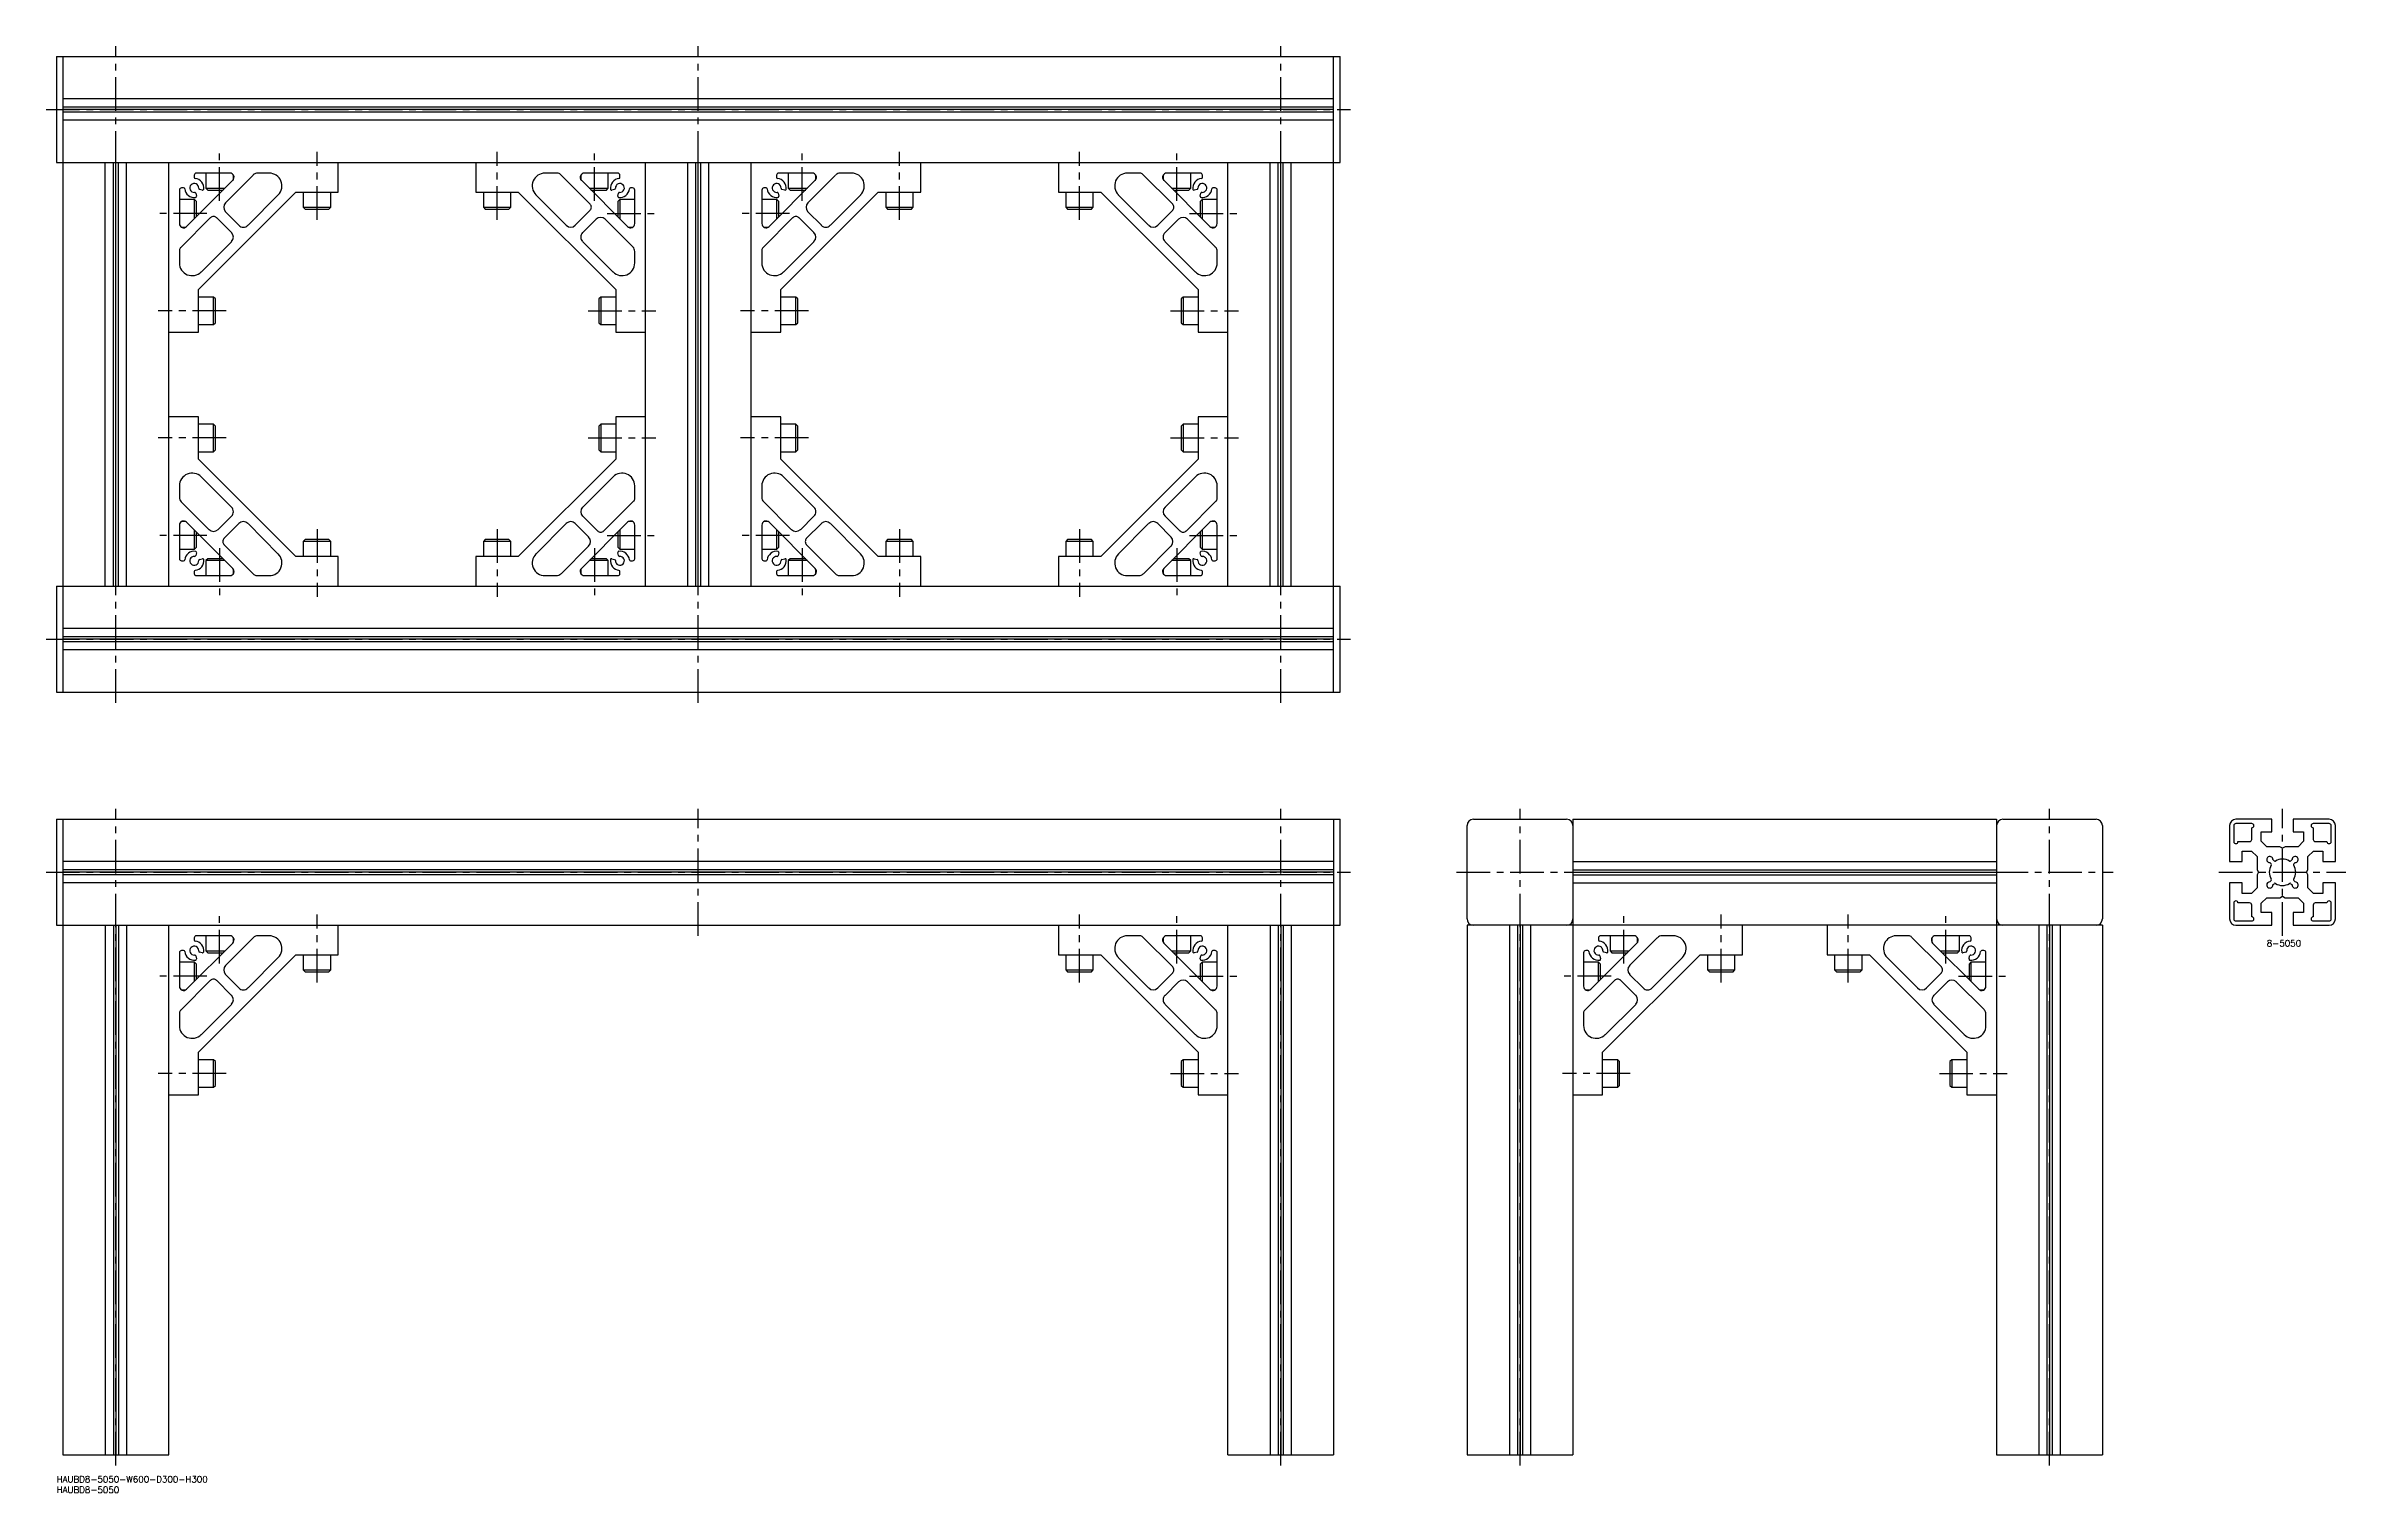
# Model space of a CAD drawing. Extents: x -5 to 1081, y -8 to 675.
import ezdxf

# ---------------------------------------------------------------- set-up
doc = ezdxf.new("R2010")
doc.units = 0
doc.header["$LTSCALE"] = 0.5
doc.linetypes.add('CENTER', pattern=[50.8, 31.75, -6.35, 6.35, -6.35])
for name, color, linetype in [('MSM_CENTER', 1, 'CENTER'), ('MSM_CONTINUOUS', 7, 'CONTINUOUS'), ('MSM_PART_NUMBER', 7, 'CONTINUOUS')]:
    doc.layers.add(name, color=color, linetype=linetype)
doc.styles.get("Standard").update_dxf_attribs({"font": 'txt.shx', "height": 3, "bigfont": 'bigfont.shx'})

# ---------------------------------------------------------------- blocks, each defined once
blk = doc.blocks.new('*U9')
at = {"layer": 'MSM_PART_NUMBER'}
blk.add_text('HAUBD8-5050-W600-D300-H300', height=3, dxfattribs=at).set_placement((0, -3))
blk = doc.blocks.new('*U10')
at = {"layer": 'MSM_PART_NUMBER'}
blk.add_text('HAUBD8-5050', height=3, dxfattribs=at).set_placement((0, -8))
blk = doc.blocks.new('*U11')
at = {"layer": 'MSM_PART_NUMBER'}
blk.add_text('8-5050', height=3, dxfattribs=at).set_placement((1043.6, 250))

msp = doc.modelspace()

# ---------------------------------------------------------------- linework, layer by layer
at = {"layer": 'MSM_CENTER'}
for p, q in [((28, 365), (28, 675)), ((303, 365), (303, 675)), ((578, 365), (578, 675)), ((-5, 645), (611, 645)), ((77, 602), (77, 625)), ((123, 593), (123, 625)), ((208, 593), (208, 625)), ((254, 602), (254, 625)), ((352, 602), (352, 625)), ((398, 593), (398, 625)), ((483, 593), (483, 625)), ((529, 602), (529, 625)), ((71, 596), (48, 596)), ((260, 596), (283, 596)), ((346, 596), (323, 596)), ((535, 596), (558, 596)), ((80, 550), (48, 550)), ((251, 550), (283, 550)), ((355, 550), (323, 550)), ((526, 550), (558, 550)), ((80, 490), (48, 490)), ((251, 490), (283, 490)), ((355, 490), (323, 490)), ((526, 490), (558, 490)), ((123, 447), (123, 415)), ((208, 447), (208, 415)), ((398, 447), (398, 415)), ((483, 447), (483, 415)), ((71, 444), (48, 444)), ((77, 438), (77, 415)), ((254, 438), (254, 415)), ((260, 444), (283, 444)), ((346, 444), (323, 444)), ((352, 438), (352, 415)), ((529, 438), (529, 415)), ((535, 444), (558, 444)), ((-5, 395), (611, 395)), ((28, 5), (28, 315)), ((303, 255), (303, 315)), ((578, 5), (578, 315)), ((691, 5), (691, 315)), ((941, 5), (941, 315)), ((1051, 255), (1051, 315)), ((-5, 285), (611, 285)), ((661, 285), (971, 285)), ((1021, 285), (1081, 285)), ((77, 242), (77, 265)), ((123, 233), (123, 265)), ((483, 233), (483, 265)), ((529, 242), (529, 265)), ((740, 242), (740, 265)), ((786, 233), (786, 265)), ((846, 233), (846, 265)), ((892, 242), (892, 265)), ((71, 236), (48, 236)), ((535, 236), (558, 236)), ((734, 236), (711, 236)), ((898, 236), (921, 236)), ((80, 190), (48, 190)), ((526, 190), (558, 190)), ((743, 190), (711, 190)), ((889, 190), (921, 190))]:
    msp.add_line(p, q, dxfattribs=at)
at = {"layer": 'MSM_CONTINUOUS'}
for p, q in [((0, 670), (606, 670)), ((0, 670), (0, 620)), ((3, 670), (3, 370)), ((603, 370), (603, 670)), ((606, 620), (606, 670)), ((603, 650), (3, 650)), ((603, 646.2), (3, 646.2)), ((603, 645), (3, 645)), ((603, 643.8), (3, 643.8)), ((603, 640), (3, 640)), ((0, 620), (606, 620)), ((23, 420), (23, 620)), ((26.8, 420), (26.8, 620)), ((28, 420), (28, 620)), ((29.2, 420), (29.2, 620)), ((33, 420), (33, 620)), ((53, 420), (53, 620)), ((133, 606), (133, 620)), ((198, 620), (198, 606)), ((278, 420), (278, 620)), ((298, 420), (298, 620)), ((301.8, 420), (301.8, 620)), ((303, 420), (303, 620)), ((304.2, 420), (304.2, 620)), ((308, 420), (308, 620)), ((328, 420), (328, 620)), ((408, 606), (408, 620)), ((473, 620), (473, 606)), ((553, 420), (553, 620)), ((573, 420), (573, 620)), ((576.8, 420), (576.8, 620)), ((578, 420), (578, 620)), ((579.2, 420), (579.2, 620)), ((583, 420), (583, 620)), ((61.4, 589.8), (83.2, 611.6)), ((65, 614), (65, 613)), ((81.8, 615), (66, 615)), ((70.5, 615), (70.5, 607.9)), ((92.8, 614.1), (79.7, 601)), ((83.5, 611.9), (83.5, 614.1)), ((100.4, 615), (95, 615)), ((236.5, 615), (230.6, 615)), ((252, 600.3), (237.9, 614.4)), ((247.5, 614.1), (247.5, 611.9)), ((247.8, 611.6), (269.6, 589.8)), ((265, 615), (249.2, 615)), ((260.5, 607.9), (260.5, 615)), ((266, 613), (266, 614)), ((336.4, 589.8), (358.2, 611.6)), ((340, 614), (340, 613)), ((356.8, 615), (341, 615)), ((345.5, 615), (345.5, 607.9)), ((367.8, 614.1), (354.7, 601)), ((358.5, 611.9), (358.5, 614.1)), ((375.4, 615), (370, 615)), ((511.5, 615), (505.6, 615)), ((527, 600.3), (512.9, 614.4)), ((522.5, 614.1), (522.5, 611.9)), ((522.8, 611.6), (544.6, 589.8)), ((540, 615), (524.2, 615)), ((535.5, 607.9), (535.5, 615)), ((541, 613), (541, 614)), ((58, 607), (58, 591.2)), ((65.1, 602.5), (58, 602.5)), ((60, 608), (59, 608)), ((66, 601.6), (65.1, 602.5)), ((65.1, 593.5), (65.1, 602.5)), ((65.7, 605.5), (66, 604.2)), ((66, 594.3), (66, 601.6)), ((67, 560), (113, 606)), ((68.8, 607), (67.5, 607.3)), ((70.5, 607.9), (71.4, 607)), ((70.5, 607.9), (79.5, 607.9)), ((71.4, 607), (78.7, 607)), ((90.4, 590.4), (104.7, 604.8)), ((113, 606), (133, 606)), ((116.5, 606), (116.5, 598.9)), ((116.5, 598.9), (117.4, 598)), ((116.5, 598.9), (129.5, 598.9)), ((117.4, 598), (128.6, 598)), ((128.6, 598), (129.5, 598.9)), ((129.5, 598.9), (129.5, 606)), ((198, 606), (218, 606)), ((201.5, 606), (201.5, 598.9)), ((201.5, 598.9), (202.4, 598)), ((201.5, 598.9), (214.5, 598.9)), ((202.4, 598), (213.6, 598)), ((213.6, 598), (214.5, 598.9)), ((214.5, 598.9), (214.5, 606)), ((218, 606), (264, 560)), ((226.3, 604.8), (240.6, 590.4)), ((244.9, 590.4), (252, 597.5)), ((251.5, 607.9), (260.5, 607.9)), ((252.3, 607), (259.6, 607)), ((259.6, 607), (260.5, 607.9)), ((263.5, 607.3), (262.2, 607)), ((265, 604.2), (265.3, 605.5)), ((265.9, 602.5), (265, 601.6)), ((265, 601.6), (265, 594.3)), ((273, 602.5), (265.9, 602.5)), ((265.9, 602.5), (265.9, 593.5)), ((272, 608), (271, 608)), ((273, 591.2), (273, 607)), ((333, 607), (333, 591.2)), ((340.1, 602.5), (333, 602.5)), ((335, 608), (334, 608)), ((341, 601.6), (340.1, 602.5)), ((340.1, 593.5), (340.1, 602.5)), ((340.7, 605.5), (341, 604.2)), ((341, 594.3), (341, 601.6)), ((342, 560), (388, 606)), ((343.8, 607), (342.5, 607.3)), ((345.5, 607.9), (346.4, 607)), ((345.5, 607.9), (354.5, 607.9)), ((346.4, 607), (353.7, 607)), ((365.4, 590.4), (379.7, 604.8)), ((388, 606), (408, 606)), ((391.5, 606), (391.5, 598.9)), ((391.5, 598.9), (392.4, 598)), ((391.5, 598.9), (404.5, 598.9)), ((392.4, 598), (403.6, 598)), ((403.6, 598), (404.5, 598.9)), ((404.5, 598.9), (404.5, 606)), ((473, 606), (493, 606)), ((476.5, 606), (476.5, 598.9)), ((476.5, 598.9), (477.4, 598)), ((476.5, 598.9), (489.5, 598.9)), ((477.4, 598), (488.6, 598)), ((488.6, 598), (489.5, 598.9)), ((489.5, 598.9), (489.5, 606)), ((493, 606), (539, 560)), ((501.3, 604.8), (515.6, 590.4)), ((519.9, 590.4), (527, 597.5)), ((526.5, 607.9), (535.5, 607.9)), ((527.3, 607), (534.6, 607)), ((534.6, 607), (535.5, 607.9)), ((538.5, 607.3), (537.2, 607)), ((540, 604.2), (540.3, 605.5)), ((540.9, 602.5), (540, 601.6)), ((540, 601.6), (540, 594.3)), ((548, 602.5), (540.9, 602.5)), ((540.9, 602.5), (540.9, 593.5)), ((547, 608), (546, 608)), ((548, 591.2), (548, 607)), ((72.7, 594), (58.6, 579.9)), ((58.9, 589.5), (61.1, 589.5)), ((82.6, 586.9), (75.5, 594)), ((79.7, 596.8), (86.1, 590.4)), ((254.8, 593.3), (248.4, 586.9)), ((272.1, 580.2), (259, 593.3)), ((269.9, 589.5), (272.1, 589.5)), ((347.7, 594), (333.6, 579.9)), ((333.9, 589.5), (336.1, 589.5)), ((357.6, 586.9), (350.5, 594)), ((354.7, 596.8), (361.1, 590.4)), ((529.8, 593.3), (523.4, 586.9)), ((547.1, 580.2), (534, 593.3)), ((544.9, 589.5), (547.1, 589.5)), ((58, 578.5), (58, 572.6)), ((68.2, 568.3), (82.6, 582.6)), ((248.4, 582.6), (262.8, 568.3)), ((273, 572.6), (273, 578)), ((333, 578.5), (333, 572.6)), ((343.2, 568.3), (357.6, 582.6)), ((523.4, 582.6), (537.8, 568.3)), ((548, 572.6), (548, 578)), ((67, 540), (67, 560)), ((74.1, 556.5), (67, 556.5)), ((75, 555.6), (74.1, 556.5)), ((74.1, 543.5), (74.1, 556.5)), ((75, 544.4), (75, 555.6)), ((256.9, 556.5), (256, 555.6)), ((256, 555.6), (256, 544.4)), ((264, 556.5), (256.9, 556.5)), ((256.9, 556.5), (256.9, 543.5)), ((264, 560), (264, 540)), ((342, 540), (342, 560)), ((349.1, 556.5), (342, 556.5)), ((350, 555.6), (349.1, 556.5)), ((349.1, 543.5), (349.1, 556.5)), ((350, 544.4), (350, 555.6)), ((531.9, 556.5), (531, 555.6)), ((531, 555.6), (531, 544.4)), ((539, 556.5), (531.9, 556.5)), ((531.9, 556.5), (531.9, 543.5)), ((539, 560), (539, 540)), ((67, 543.5), (74.1, 543.5)), ((74.1, 543.5), (75, 544.4)), ((256, 544.4), (256.9, 543.5)), ((256.9, 543.5), (264, 543.5)), ((342, 543.5), (349.1, 543.5)), ((349.1, 543.5), (350, 544.4)), ((531, 544.4), (531.9, 543.5)), ((531.9, 543.5), (539, 543.5)), ((53, 540), (67, 540)), ((264, 540), (278, 540)), ((328, 540), (342, 540)), ((539, 540), (553, 540)), ((67, 500), (53, 500)), ((67, 480), (67, 500)), ((278, 500), (264, 500)), ((264, 500), (264, 480)), ((342, 500), (328, 500)), ((342, 480), (342, 500)), ((553, 500), (539, 500)), ((539, 500), (539, 480)), ((74.1, 496.5), (67, 496.5)), ((75, 495.6), (74.1, 496.5)), ((74.1, 483.5), (74.1, 496.5)), ((75, 484.4), (75, 495.6)), ((256.9, 496.5), (256, 495.6)), ((256, 495.6), (256, 484.4)), ((264, 496.5), (256.9, 496.5)), ((256.9, 496.5), (256.9, 483.5)), ((349.1, 496.5), (342, 496.5)), ((350, 495.6), (349.1, 496.5)), ((349.1, 483.5), (349.1, 496.5)), ((350, 484.4), (350, 495.6)), ((531.9, 496.5), (531, 495.6)), ((531, 495.6), (531, 484.4)), ((539, 496.5), (531.9, 496.5)), ((531.9, 496.5), (531.9, 483.5)), ((67, 483.5), (74.1, 483.5)), ((113, 434), (67, 480)), ((74.1, 483.5), (75, 484.4)), ((264, 480), (218, 434)), ((256, 484.4), (256.9, 483.5)), ((256.9, 483.5), (264, 483.5)), ((342, 483.5), (349.1, 483.5)), ((388, 434), (342, 480)), ((349.1, 483.5), (350, 484.4)), ((539, 480), (493, 434)), ((531, 484.4), (531.9, 483.5)), ((531.9, 483.5), (539, 483.5)), ((58, 467.4), (58, 462)), ((82.6, 457.4), (68.2, 471.7)), ((262.8, 471.7), (248.4, 457.4)), ((273, 461.5), (273, 467.4)), ((333, 467.4), (333, 462)), ((357.6, 457.4), (343.2, 471.7)), ((537.8, 471.7), (523.4, 457.4)), ((548, 461.5), (548, 467.4)), ((58.9, 459.8), (72, 446.7)), ((258.3, 446), (272.4, 460.1)), ((333.9, 459.8), (347, 446.7)), ((533.3, 446), (547.4, 460.1)), ((58, 448.8), (58, 433)), ((61.1, 450.5), (58.9, 450.5)), ((83.2, 428.4), (61.4, 450.2)), ((65.1, 437.5), (65.1, 446.5)), ((66, 438.4), (66, 445.7)), ((76.2, 446.7), (82.6, 453.1)), ((86.1, 449.6), (79, 442.5)), ((104.7, 435.2), (90.4, 449.6)), ((240.6, 449.6), (226.3, 435.2)), ((251.3, 443.2), (244.9, 449.6)), ((269.6, 450.2), (247.8, 428.4)), ((248.4, 453.1), (255.5, 446)), ((265, 445.7), (265, 438.4)), ((265.9, 446.5), (265.9, 437.5)), ((272.1, 450.5), (269.9, 450.5)), ((273, 433), (273, 448.8)), ((333, 448.8), (333, 433)), ((336.1, 450.5), (333.9, 450.5)), ((358.2, 428.4), (336.4, 450.2)), ((340.1, 437.5), (340.1, 446.5)), ((341, 438.4), (341, 445.7)), ((351.2, 446.7), (357.6, 453.1)), ((361.1, 449.6), (354, 442.5)), ((379.7, 435.2), (365.4, 449.6)), ((515.6, 449.6), (501.3, 435.2)), ((526.3, 443.2), (519.9, 449.6)), ((544.6, 450.2), (522.8, 428.4)), ((523.4, 453.1), (530.5, 446)), ((540, 445.7), (540, 438.4)), ((540.9, 446.5), (540.9, 437.5)), ((547.1, 450.5), (544.9, 450.5)), ((548, 433), (548, 448.8)), ((58, 437.5), (65.1, 437.5)), ((65.1, 437.5), (66, 438.4)), ((66, 435.8), (65.7, 434.5)), ((79, 439.7), (93.1, 425.6)), ((117.4, 442), (116.5, 441.1)), ((116.5, 441.1), (116.5, 434)), ((129.5, 441.1), (116.5, 441.1)), ((128.6, 442), (117.4, 442)), ((129.5, 441.1), (128.6, 442)), ((129.5, 434), (129.5, 441.1)), ((202.4, 442), (201.5, 441.1)), ((201.5, 441.1), (201.5, 434)), ((214.5, 441.1), (201.5, 441.1)), ((213.6, 442), (202.4, 442)), ((214.5, 441.1), (213.6, 442)), ((214.5, 434), (214.5, 441.1)), ((238.2, 425.9), (251.3, 439)), ((265, 438.4), (265.9, 437.5)), ((265.3, 434.5), (265, 435.8)), ((265.9, 437.5), (273, 437.5)), ((333, 437.5), (340.1, 437.5)), ((340.1, 437.5), (341, 438.4)), ((341, 435.8), (340.7, 434.5)), ((354, 439.7), (368.1, 425.6)), ((392.4, 442), (391.5, 441.1)), ((391.5, 441.1), (391.5, 434)), ((404.5, 441.1), (391.5, 441.1)), ((403.6, 442), (392.4, 442)), ((404.5, 441.1), (403.6, 442)), ((404.5, 434), (404.5, 441.1)), ((477.4, 442), (476.5, 441.1)), ((476.5, 441.1), (476.5, 434)), ((489.5, 441.1), (476.5, 441.1)), ((488.6, 442), (477.4, 442)), ((489.5, 441.1), (488.6, 442)), ((489.5, 434), (489.5, 441.1)), ((513.2, 425.9), (526.3, 439)), ((540, 438.4), (540.9, 437.5)), ((540.3, 434.5), (540, 435.8)), ((540.9, 437.5), (548, 437.5)), ((59, 432), (60, 432)), ((65, 427), (65, 426)), ((66, 425), (81.8, 425)), ((67.5, 432.7), (68.8, 433)), ((71.4, 433), (70.5, 432.1)), ((70.5, 432.1), (70.5, 425)), ((79.5, 432.1), (70.5, 432.1)), ((78.7, 433), (71.4, 433)), ((83.5, 425.9), (83.5, 428.1)), ((94.5, 425), (100.4, 425)), ((133, 434), (113, 434)), ((133, 420), (133, 434)), ((198, 434), (198, 420)), ((218, 434), (198, 434)), ((230.6, 425), (236, 425)), ((247.5, 428.1), (247.5, 425.9)), ((249.2, 425), (265, 425)), ((260.5, 432.1), (251.5, 432.1)), ((259.6, 433), (252.3, 433)), ((260.5, 432.1), (259.6, 433)), ((260.5, 425), (260.5, 432.1)), ((262.2, 433), (263.5, 432.7)), ((266, 426), (266, 427)), ((271, 432), (272, 432)), ((334, 432), (335, 432)), ((340, 427), (340, 426)), ((341, 425), (356.8, 425)), ((342.5, 432.7), (343.8, 433)), ((346.4, 433), (345.5, 432.1)), ((345.5, 432.1), (345.5, 425)), ((354.5, 432.1), (345.5, 432.1)), ((353.7, 433), (346.4, 433)), ((358.5, 425.9), (358.5, 428.1)), ((369.5, 425), (375.4, 425)), ((408, 434), (388, 434)), ((408, 420), (408, 434)), ((473, 434), (473, 420)), ((493, 434), (473, 434)), ((505.6, 425), (511, 425)), ((522.5, 428.1), (522.5, 425.9)), ((524.2, 425), (540, 425)), ((535.5, 432.1), (526.5, 432.1)), ((534.6, 433), (527.3, 433)), ((535.5, 432.1), (534.6, 433)), ((535.5, 425), (535.5, 432.1)), ((537.2, 433), (538.5, 432.7)), ((541, 426), (541, 427)), ((546, 432), (547, 432)), ((0, 420), (606, 420)), ((0, 420), (0, 370)), ((606, 370), (606, 420)), ((603, 400), (3, 400)), ((603, 396.2), (3, 396.2)), ((603, 395), (3, 395)), ((603, 393.8), (3, 393.8)), ((603, 390), (3, 390)), ((0, 370), (606, 370)), ((0, 310), (606, 310)), ((0, 310), (0, 260)), ((3, 310), (3, 10)), ((603, 310), (603, 10)), ((606, 260), (606, 310)), ((666, 263), (666, 307)), ((669, 310), (713, 310)), ((716, 310), (716, 10)), ((716, 310), (916, 310)), ((916, 310), (916, 10)), ((919, 310), (963, 310)), ((966, 307), (966, 263)), ((1026, 307), (1026, 290)), ((1028, 307), (1028, 299.5)), ((1046, 310), (1029, 310)), ((1036.5, 308), (1029, 308)), ((1036.5, 300.5), (1036.5, 306)), ((1046, 304), (1046, 310)), ((1073, 310), (1056, 310)), ((1056, 310), (1056, 304)), ((1073, 308), (1065.5, 308)), ((1065.5, 306), (1065.5, 300.5)), ((1074, 299.5), (1074, 307)), ((1076, 290), (1076, 307)), ((1030, 299.5), (1035.5, 299.5)), ((1032, 290), (1032, 295)), ((1032, 295), (1036.4, 295)), ((1036.4, 295), (1039, 292.4)), ((1041, 299.6), (1041, 304)), ((1041, 304), (1046, 304)), ((1043.6, 297), (1041, 299.6)), ((1049.8, 297), (1043.6, 297)), ((1051, 296.3), (1049.8, 297)), ((1052.2, 297), (1051, 296.3)), ((1058.4, 297), (1052.2, 297)), ((1056, 304), (1061, 304)), ((1061, 299.6), (1058.4, 297)), ((1061, 304), (1061, 299.6)), ((1063, 292.4), (1065.6, 295)), ((1065.6, 295), (1070, 295)), ((1066.5, 299.5), (1072, 299.5)), ((1070, 295), (1070, 290)), ((603, 290), (3, 290)), ((603, 286.2), (3, 286.2)), ((603, 285), (3, 285)), ((603, 283.8), (3, 283.8)), ((716, 290), (916, 290)), ((716, 286.2), (916, 286.2)), ((716, 285), (916, 285)), ((716, 283.8), (916, 283.8)), ((1026, 290), (1032, 290)), ((1039, 292.4), (1039, 286.2)), ((1039, 286.2), (1039.7, 285)), ((1039.7, 285), (1039, 283.8)), ((1039, 283.8), (1039, 277.6)), ((1045, 289.6), (1045.6, 288.9)), ((1047.1, 290.4), (1046.4, 291)), ((1055.6, 291), (1054.9, 290.4)), ((1056.4, 288.9), (1057, 289.6)), ((1062.3, 285), (1063, 286.2)), ((1063, 283.8), (1062.3, 285)), ((1063, 286.2), (1063, 292.4)), ((1063, 277.6), (1063, 283.8)), ((1070, 290), (1076, 290)), ((603, 280), (3, 280)), ((716, 280), (916, 280)), ((1032, 280), (1026, 280)), ((1026, 280), (1026, 263)), ((1032, 275), (1032, 280)), ((1036.4, 275), (1032, 275)), ((1039, 277.6), (1036.4, 275)), ((1041, 270.4), (1043.6, 273)), ((1043.6, 273), (1049.8, 273)), ((1045.6, 281.1), (1045, 280.4)), ((1046.4, 279), (1047.1, 279.6)), ((1049.8, 273), (1051, 273.7)), ((1051, 273.7), (1052.2, 273)), ((1052.2, 273), (1058.4, 273)), ((1054.9, 279.6), (1055.6, 279)), ((1057, 280.4), (1056.4, 281.1)), ((1058.4, 273), (1061, 270.4)), ((1065.6, 275), (1063, 277.6)), ((1070, 275), (1065.6, 275)), ((1076, 280), (1070, 280)), ((1070, 280), (1070, 275)), ((1076, 263), (1076, 280)), ((1028, 270.5), (1028, 263)), ((1029, 262), (1036.5, 262)), ((1035.5, 270.5), (1030, 270.5)), ((1036.5, 264), (1036.5, 269.5)), ((1041, 266), (1041, 270.4)), ((1046, 266), (1041, 266)), ((1046, 260), (1046, 266)), ((1061, 266), (1056, 266)), ((1056, 266), (1056, 260)), ((1061, 270.4), (1061, 266)), ((1065.5, 269.5), (1065.5, 264)), ((1065.5, 262), (1073, 262)), ((1072, 270.5), (1066.5, 270.5)), ((1074, 263), (1074, 270.5)), ((0, 260), (606, 260)), ((23, 260), (23, 10)), ((26.8, 260), (26.8, 10)), ((28, 260), (28, 10)), ((29.2, 260), (29.2, 10)), ((33, 260), (33, 10)), ((53, 10), (53, 260)), ((61.4, 229.8), (83.2, 251.6)), ((65, 254), (65, 253)), ((81.8, 255), (66, 255)), ((70.5, 255), (70.5, 247.9)), ((92.8, 254.1), (79.7, 241)), ((83.5, 251.9), (83.5, 254.1)), ((100.4, 255), (95, 255)), ((133, 246), (133, 260)), ((473, 260), (473, 246)), ((511.5, 255), (505.6, 255)), ((527, 240.3), (512.9, 254.4)), ((522.5, 254.1), (522.5, 251.9)), ((522.8, 251.6), (544.6, 229.8)), ((540, 255), (524.2, 255)), ((535.5, 247.9), (535.5, 255)), ((541, 253), (541, 254)), ((553, 10), (553, 260)), ((573, 260), (573, 10)), ((576.8, 260), (576.8, 10)), ((578, 260), (578, 10)), ((579.2, 260), (579.2, 10)), ((583, 260), (583, 10)), ((966, 260), (666, 260)), ((666, 260), (666, 10)), ((686, 260), (686, 10)), ((689.8, 260), (689.8, 10)), ((691, 260), (691, 10)), ((692.2, 260), (692.2, 10)), ((696, 260), (696, 10)), ((724.4, 229.8), (746.2, 251.6)), ((728, 254), (728, 253)), ((744.8, 255), (729, 255)), ((733.5, 255), (733.5, 247.9)), ((755.8, 254.1), (742.7, 241)), ((746.5, 251.9), (746.5, 254.1)), ((763.4, 255), (758, 255)), ((796, 246), (796, 260)), ((836, 260), (836, 246)), ((874.5, 255), (868.6, 255)), ((890, 240.3), (875.9, 254.4)), ((885.5, 254.1), (885.5, 251.9)), ((885.8, 251.6), (907.6, 229.8)), ((903, 255), (887.2, 255)), ((898.5, 247.9), (898.5, 255)), ((904, 253), (904, 254)), ((936, 260), (936, 10)), ((939.8, 260), (939.8, 10)), ((941, 260), (941, 10)), ((942.2, 260), (942.2, 10)), ((946, 260), (946, 10)), ((966, 260), (966, 10)), ((1029, 260), (1046, 260)), ((1056, 260), (1073, 260)), ((58, 247), (58, 231.2)), ((65.1, 242.5), (58, 242.5)), ((60, 248), (59, 248)), ((66, 241.6), (65.1, 242.5)), ((65.1, 233.5), (65.1, 242.5)), ((65.7, 245.5), (66, 244.2)), ((66, 234.3), (66, 241.6)), ((67, 200), (113, 246)), ((68.8, 247), (67.5, 247.3)), ((70.5, 247.9), (71.4, 247)), ((70.5, 247.9), (79.5, 247.9)), ((71.4, 247), (78.7, 247)), ((90.4, 230.4), (104.7, 244.8)), ((113, 246), (133, 246)), ((116.5, 246), (116.5, 238.9)), ((129.5, 238.9), (129.5, 246)), ((473, 246), (493, 246)), ((476.5, 246), (476.5, 238.9)), ((489.5, 238.9), (489.5, 246)), ((493, 246), (539, 200)), ((501.3, 244.8), (515.6, 230.4)), ((526.5, 247.9), (535.5, 247.9)), ((527.3, 247), (534.6, 247)), ((534.6, 247), (535.5, 247.9)), ((538.5, 247.3), (537.2, 247)), ((540, 244.2), (540.3, 245.5)), ((540.9, 242.5), (540, 241.6)), ((540, 241.6), (540, 234.3)), ((548, 242.5), (540.9, 242.5)), ((540.9, 242.5), (540.9, 233.5)), ((547, 248), (546, 248)), ((548, 231.2), (548, 247)), ((721, 247), (721, 231.2)), ((728.1, 242.5), (721, 242.5)), ((723, 248), (722, 248)), ((729, 241.6), (728.1, 242.5)), ((728.1, 233.5), (728.1, 242.5)), ((728.7, 245.5), (729, 244.2)), ((729, 234.3), (729, 241.6)), ((730, 200), (776, 246)), ((731.8, 247), (730.5, 247.3)), ((733.5, 247.9), (734.4, 247)), ((733.5, 247.9), (742.5, 247.9)), ((734.4, 247), (741.7, 247)), ((753.4, 230.4), (767.7, 244.8)), ((776, 246), (796, 246)), ((779.5, 246), (779.5, 238.9)), ((792.5, 238.9), (792.5, 246)), ((836, 246), (856, 246)), ((839.5, 246), (839.5, 238.9)), ((852.5, 238.9), (852.5, 246)), ((856, 246), (902, 200)), ((864.3, 244.8), (878.6, 230.4)), ((889.5, 247.9), (898.5, 247.9)), ((890.3, 247), (897.6, 247)), ((897.6, 247), (898.5, 247.9)), ((901.5, 247.3), (900.2, 247)), ((903, 244.2), (903.3, 245.5)), ((903.9, 242.5), (903, 241.6)), ((903, 241.6), (903, 234.3)), ((911, 242.5), (903.9, 242.5)), ((903.9, 242.5), (903.9, 233.5)), ((910, 248), (909, 248)), ((911, 231.2), (911, 247)), ((72.7, 234), (58.6, 219.9)), ((58.9, 229.5), (61.1, 229.5)), ((82.6, 226.9), (75.5, 234)), ((79.7, 236.8), (86.1, 230.4)), ((116.5, 238.9), (117.4, 238)), ((116.5, 238.9), (129.5, 238.9)), ((117.4, 238), (128.6, 238)), ((128.6, 238), (129.5, 238.9)), ((476.5, 238.9), (477.4, 238)), ((476.5, 238.9), (489.5, 238.9)), ((477.4, 238), (488.6, 238)), ((488.6, 238), (489.5, 238.9)), ((519.9, 230.4), (527, 237.5)), ((529.8, 233.3), (523.4, 226.9)), ((547.1, 220.2), (534, 233.3)), ((544.9, 229.5), (547.1, 229.5)), ((735.7, 234), (721.6, 219.9)), ((721.9, 229.5), (724.1, 229.5)), ((745.6, 226.9), (738.5, 234)), ((742.7, 236.8), (749.1, 230.4)), ((779.5, 238.9), (780.4, 238)), ((779.5, 238.9), (792.5, 238.9)), ((780.4, 238), (791.6, 238)), ((791.6, 238), (792.5, 238.9)), ((839.5, 238.9), (840.4, 238)), ((839.5, 238.9), (852.5, 238.9)), ((840.4, 238), (851.6, 238)), ((851.6, 238), (852.5, 238.9)), ((882.9, 230.4), (890, 237.5)), ((892.8, 233.3), (886.4, 226.9)), ((910.1, 220.2), (897, 233.3)), ((907.9, 229.5), (910.1, 229.5)), ((58, 218.5), (58, 212.6)), ((68.2, 208.3), (82.6, 222.6)), ((523.4, 222.6), (537.8, 208.3)), ((548, 212.6), (548, 218)), ((721, 218.5), (721, 212.6)), ((731.2, 208.3), (745.6, 222.6)), ((886.4, 222.6), (900.8, 208.3)), ((911, 212.6), (911, 218)), ((67, 180), (67, 200)), ((74.1, 196.5), (67, 196.5)), ((75, 195.6), (74.1, 196.5)), ((74.1, 183.5), (74.1, 196.5)), ((75, 184.4), (75, 195.6)), ((531.9, 196.5), (531, 195.6)), ((531, 195.6), (531, 184.4)), ((539, 196.5), (531.9, 196.5)), ((531.9, 196.5), (531.9, 183.5)), ((539, 200), (539, 180)), ((730, 180), (730, 200)), ((737.1, 196.5), (730, 196.5)), ((738, 195.6), (737.1, 196.5)), ((737.1, 183.5), (737.1, 196.5)), ((738, 184.4), (738, 195.6)), ((894.9, 196.5), (894, 195.6)), ((894, 195.6), (894, 184.4)), ((902, 196.5), (894.9, 196.5)), ((894.9, 196.5), (894.9, 183.5)), ((902, 200), (902, 180)), ((53, 180), (67, 180)), ((67, 183.5), (74.1, 183.5)), ((74.1, 183.5), (75, 184.4)), ((531, 184.4), (531.9, 183.5)), ((531.9, 183.5), (539, 183.5)), ((539, 180), (553, 180)), ((716, 180), (730, 180)), ((730, 183.5), (737.1, 183.5)), ((737.1, 183.5), (738, 184.4)), ((894, 184.4), (894.9, 183.5)), ((894.9, 183.5), (902, 183.5)), ((902, 180), (916, 180)), ((3, 10), (53, 10)), ((553, 10), (603, 10)), ((666, 10), (716, 10)), ((916, 10), (966, 10))]:
    msp.add_line(p, q, dxfattribs=at)
for centre, radius, start, end in [((65, 608), 2.1, 356.087, 273.9131), ((66, 614), 1, 90, 180), ((65.5, 613), 0.5, 180, 264.2608), ((65, 608), 4.5, 352.181, 84.2608), ((81.8, 613), 2, 315, 90), ((95, 612), 3, 90, 135), ((100.4, 609), 6, 315, 90), ((230.6, 609), 6, 90, 225), ((236.5, 613), 2, 45, 90), ((249.2, 613), 2, 90, 225), ((266, 608), 4.5, 95.7392, 187.8202), ((266, 608), 2.1, 266.087, 183.9131), ((265, 614), 1, 0, 90), ((265.5, 613), 0.5, 275.7392, 0), ((340, 608), 2.1, 356.087, 273.9131), ((341, 614), 1, 90, 180), ((340.5, 613), 0.5, 180, 264.2608), ((340, 608), 4.5, 352.181, 84.2608), ((356.8, 613), 2, 315, 90), ((370, 612), 3, 90, 135), ((375.4, 609), 6, 315, 90), ((505.6, 609), 6, 90, 225), ((511.5, 613), 2, 45, 90), ((524.2, 613), 2, 90, 225), ((541, 608), 4.5, 95.7392, 187.8202), ((541, 608), 2.1, 266.087, 183.9131), ((540, 614), 1, 0, 90), ((540.5, 613), 0.5, 275.7392, 0), ((59, 607), 1, 90, 180), ((60, 607.5), 0.5, 5.7392, 90), ((65, 608), 4.5, 185.7392, 277.8202), ((65.2, 605.4), 0.5, 15.0017, 93.9131), ((65.5, 604), 0.5, 277.8202, 15.0017), ((67.6, 607.8), 0.5, 176.0869, 255.0017), ((69, 607.5), 0.5, 255.0017, 352.181), ((81.9, 598.9), 3, 135, 224.9997), ((250.5, 598.9), 2, 314.9997, 45), ((262, 607.5), 0.5, 187.8202, 285.0017), ((263.4, 607.8), 0.5, 285.0017, 3.9131), ((265.5, 604), 0.5, 165.0017, 262.181), ((265.8, 605.4), 0.5, 86.0869, 165.0017), ((266, 608), 4.5, 262.181, 354.2608), ((271, 607.5), 0.5, 90, 174.2608), ((272, 607), 1, 0, 90), ((334, 607), 1, 90, 180), ((335, 607.5), 0.5, 5.7392, 90), ((340, 608), 4.5, 185.7392, 277.8202), ((340.2, 605.4), 0.5, 15.0017, 93.9131), ((340.5, 604), 0.5, 277.8202, 15.0017), ((342.6, 607.8), 0.5, 176.0869, 255.0017), ((344, 607.5), 0.5, 255.0017, 352.181), ((356.9, 598.9), 3, 135, 224.9997), ((525.5, 598.9), 2, 314.9997, 45), ((537, 607.5), 0.5, 187.8202, 285.0017), ((538.4, 607.8), 0.5, 285.0017, 3.9131), ((540.5, 604), 0.5, 165.0017, 262.181), ((540.8, 605.4), 0.5, 86.0869, 165.0017), ((541, 608), 4.5, 262.181, 354.2608), ((546, 607.5), 0.5, 90, 174.2608), ((547, 607), 1, 0, 90), ((60, 591.2), 2, 180, 315), ((74.1, 592.5), 2, 44.9997, 135), ((80.5, 584.8), 3, 315, 44.9997), ((88.2, 592.5), 3, 224.9997, 315), ((242.8, 592.5), 3, 225, 314.9997), ((250.5, 584.8), 3, 134.9997, 225), ((256.9, 591.1), 3, 45, 134.9997), ((271, 591.2), 2, 225, 0), ((335, 591.2), 2, 180, 315), ((349.1, 592.5), 2, 44.9997, 135), ((355.5, 584.8), 3, 315, 44.9997), ((363.2, 592.5), 3, 224.9997, 315), ((517.8, 592.5), 3, 225, 314.9997), ((525.5, 584.8), 3, 134.9997, 225), ((531.9, 591.1), 3, 45, 134.9997), ((546, 591.2), 2, 225, 0), ((60, 578.5), 2, 135, 180), ((270, 578), 3, 0, 45), ((335, 578.5), 2, 135, 180), ((545, 578), 3, 0, 45), ((64, 572.6), 6, 180, 315), ((267, 572.6), 6, 225, 0), ((339, 572.6), 6, 180, 315), ((542, 572.6), 6, 225, 0), ((64, 467.4), 6, 45, 180), ((267, 467.4), 6, 360, 135), ((339, 467.4), 6, 45, 180), ((542, 467.4), 6, 360, 135), ((61, 462), 3, 180, 225), ((80.5, 455.2), 3, 314.9997, 45), ((250.5, 455.2), 3, 135, 224.9997), ((271, 461.5), 2, 315, 0), ((336, 462), 3, 180, 225), ((355.5, 455.2), 3, 314.9997, 45), ((525.5, 455.2), 3, 135, 224.9997), ((546, 461.5), 2, 315, 0), ((60, 448.8), 2, 45, 180), ((74.1, 448.9), 3, 225, 314.9997), ((88.2, 447.5), 3, 45, 134.9997), ((242.8, 447.5), 3, 44.9997, 135), ((256.9, 447.5), 2, 224.9997, 315), ((271, 448.8), 2, 0, 135), ((335, 448.8), 2, 45, 180), ((349.1, 448.9), 3, 225, 314.9997), ((363.2, 447.5), 3, 45, 134.9997), ((517.8, 447.5), 3, 44.9997, 135), ((531.9, 447.5), 2, 224.9997, 315), ((546, 448.8), 2, 0, 135), ((65, 432), 4.5, 82.181, 174.2608), ((65.2, 434.6), 0.5, 266.0869, 345.0017), ((65.5, 436), 0.5, 345.0017, 82.181), ((80.5, 441.1), 2, 134.9997, 225), ((100.4, 431), 6, 270, 45), ((230.6, 431), 6, 135, 270), ((249.1, 441.1), 3, 315, 44.9997), ((265.5, 436), 0.5, 97.8202, 195.0017), ((265.8, 434.6), 0.5, 195.0017, 273.9131), ((266, 432), 4.5, 5.7392, 97.8202), ((340, 432), 4.5, 82.181, 174.2608), ((340.2, 434.6), 0.5, 266.0869, 345.0017), ((340.5, 436), 0.5, 345.0017, 82.181), ((355.5, 441.1), 2, 134.9997, 225), ((375.4, 431), 6, 270, 45), ((505.6, 431), 6, 135, 270), ((524.1, 441.1), 3, 315, 44.9997), ((540.5, 436), 0.5, 97.8202, 195.0017), ((540.8, 434.6), 0.5, 195.0017, 273.9131), ((541, 432), 4.5, 5.7392, 97.8202), ((59, 433), 1, 180, 270), ((60, 432.5), 0.5, 270, 354.2608), ((65, 432), 2.1, 86.087, 3.9131), ((65.5, 427), 0.5, 95.7392, 180), ((66, 426), 1, 180, 270), ((65, 432), 4.5, 275.7392, 7.8202), ((67.6, 432.2), 0.5, 105.0017, 183.9131), ((69, 432.5), 0.5, 7.8202, 105.0017), ((81.8, 427), 2, 270, 45), ((94.5, 427), 2, 225, 270), ((236, 428), 3, 270, 315), ((249.2, 427), 2, 135, 270), ((262, 432.5), 0.5, 75.0017, 172.181), ((266, 432), 4.5, 172.181, 264.2608), ((263.4, 432.2), 0.5, 356.0869, 75.0017), ((266, 432), 2.1, 176.087, 93.9131), ((265, 426), 1, 270, 0), ((265.5, 427), 0.5, 0, 84.2608), ((271, 432.5), 0.5, 185.7392, 270), ((272, 433), 1, 270, 0), ((334, 433), 1, 180, 270), ((335, 432.5), 0.5, 270, 354.2608), ((340, 432), 2.1, 86.087, 3.9131), ((340.5, 427), 0.5, 95.7392, 180), ((341, 426), 1, 180, 270), ((340, 432), 4.5, 275.7392, 7.8202), ((342.6, 432.2), 0.5, 105.0017, 183.9131), ((344, 432.5), 0.5, 7.8202, 105.0017), ((356.8, 427), 2, 270, 45), ((369.5, 427), 2, 225, 270), ((511, 428), 3, 270, 315), ((524.2, 427), 2, 135, 270), ((537, 432.5), 0.5, 75.0017, 172.181), ((541, 432), 4.5, 172.181, 264.2608), ((538.4, 432.2), 0.5, 356.0869, 75.0017), ((541, 432), 2.1, 176.087, 93.9131), ((540, 426), 1, 270, 0), ((540.5, 427), 0.5, 0, 84.2608), ((546, 432.5), 0.5, 185.7392, 270), ((547, 433), 1, 270, 0), ((669, 307), 3, 90, 180), ((713, 307), 3, 0, 90), ((919, 307), 3, 90, 180), ((963, 307), 3, 0, 90), ((1029, 307), 3, 90, 180), ((1029, 307), 1, 90, 180), ((1036.5, 307), 1, 270, 90), ((1065.5, 307), 1, 90, 270), ((1073, 307), 3, 0, 90), ((1073, 307), 1, 0, 90), ((1029, 299.5), 1, 180, 0), ((1035.5, 300.5), 1, 270, 0), ((1066.5, 300.5), 1, 180, 270), ((1073, 299.5), 1, 180, 0), ((1045, 291), 1.45, 358.6028, 271.3972), ((1051, 285), 6.25, 147.8396, 212.1604), ((1045.3, 288.6), 0.5, 327.8396, 45), ((1047.4, 290.7), 0.5, 225, 302.1604), ((1051, 285), 6.25, 57.8396, 122.1604), ((1054.6, 290.7), 0.5, 237.8396, 315), ((1057, 291), 1.45, 268.6028, 181.3972), ((1056.7, 288.6), 0.5, 135, 212.1604), ((1051, 285), 6.25, 327.8396, 32.1604), ((1029, 270.5), 1, 0, 180), ((1045, 279), 1.45, 88.6028, 1.3972), ((1045.3, 281.4), 0.5, 315, 32.1604), ((1047.4, 279.3), 0.5, 57.8396, 135), ((1051, 285), 6.25, 237.8396, 302.1604), ((1054.6, 279.3), 0.5, 45, 122.1604), ((1057, 279), 1.45, 178.6028, 91.3972), ((1056.7, 281.4), 0.5, 147.8396, 225), ((1073, 270.5), 1, 0, 180), ((669, 263), 3, 180, 270), ((713, 263), 3, 270, 0), ((919, 263), 3, 180, 270), ((963, 263), 3, 270, 0), ((1029, 263), 3, 180, 270), ((1029, 263), 1, 180, 270), ((1035.5, 269.5), 1, 0, 90), ((1036.5, 263), 1, 270, 90), ((1065.5, 263), 1, 90, 270), ((1066.5, 269.5), 1, 90, 180), ((1073, 263), 1, 270, 0), ((1073, 263), 3, 270, 0), ((65, 248), 2.1, 356.087, 273.9131), ((66, 254), 1, 90, 180), ((65.5, 253), 0.5, 180, 264.2608), ((65, 248), 4.5, 352.181, 84.2608), ((81.8, 253), 2, 315, 90), ((95, 252), 3, 90, 135), ((100.4, 249), 6, 315, 90), ((505.6, 249), 6, 90, 225), ((511.5, 253), 2, 45, 90), ((524.2, 253), 2, 90, 225), ((541, 248), 4.5, 95.7392, 187.8202), ((541, 248), 2.1, 266.087, 183.9131), ((540, 254), 1, 0, 90), ((540.5, 253), 0.5, 275.7392, 0), ((728, 248), 2.1, 356.087, 273.9131), ((729, 254), 1, 90, 180), ((728.5, 253), 0.5, 180, 264.2608), ((728, 248), 4.5, 352.181, 84.2608), ((744.8, 253), 2, 315, 90), ((758, 252), 3, 90, 135), ((763.4, 249), 6, 315, 90), ((868.6, 249), 6, 90, 225), ((874.5, 253), 2, 45, 90), ((887.2, 253), 2, 90, 225), ((904, 248), 4.5, 95.7392, 187.8202), ((904, 248), 2.1, 266.087, 183.9131), ((903, 254), 1, 0, 90), ((903.5, 253), 0.5, 275.7392, 0), ((59, 247), 1, 90, 180), ((60, 247.5), 0.5, 5.7392, 90), ((65, 248), 4.5, 185.7392, 277.8202), ((65.2, 245.4), 0.5, 15.0017, 93.9131), ((65.5, 244), 0.5, 277.8202, 15.0017), ((67.6, 247.8), 0.5, 176.0869, 255.0017), ((69, 247.5), 0.5, 255.0017, 352.181), ((81.9, 238.9), 3, 135, 224.9997), ((525.5, 238.9), 2, 314.9997, 45), ((537, 247.5), 0.5, 187.8202, 285.0017), ((538.4, 247.8), 0.5, 285.0017, 3.9131), ((540.5, 244), 0.5, 165.0017, 262.181), ((540.8, 245.4), 0.5, 86.0869, 165.0017), ((541, 248), 4.5, 262.181, 354.2608), ((546, 247.5), 0.5, 90, 174.2608), ((547, 247), 1, 0, 90), ((722, 247), 1, 90, 180), ((723, 247.5), 0.5, 5.7392, 90), ((728, 248), 4.5, 185.7392, 277.8202), ((728.2, 245.4), 0.5, 15.0017, 93.9131), ((728.5, 244), 0.5, 277.8202, 15.0017), ((730.6, 247.8), 0.5, 176.0869, 255.0017), ((732, 247.5), 0.5, 255.0017, 352.181), ((744.9, 238.9), 3, 135, 224.9997), ((888.5, 238.9), 2, 314.9997, 45), ((900, 247.5), 0.5, 187.8202, 285.0017), ((901.4, 247.8), 0.5, 285.0017, 3.9131), ((903.5, 244), 0.5, 165.0017, 262.181), ((903.8, 245.4), 0.5, 86.0869, 165.0017), ((904, 248), 4.5, 262.181, 354.2608), ((909, 247.5), 0.5, 90, 174.2608), ((910, 247), 1, 0, 90), ((60, 231.2), 2, 180, 315), ((74.1, 232.5), 2, 44.9997, 135), ((88.2, 232.5), 3, 224.9997, 315), ((517.8, 232.5), 3, 225, 314.9997), ((531.9, 231.1), 3, 45, 134.9997), ((546, 231.2), 2, 225, 0), ((723, 231.2), 2, 180, 315), ((737.1, 232.5), 2, 44.9997, 135), ((751.2, 232.5), 3, 224.9997, 315), ((880.8, 232.5), 3, 225, 314.9997), ((894.9, 231.1), 3, 45, 134.9997), ((909, 231.2), 2, 225, 0), ((60, 218.5), 2, 135, 180), ((80.5, 224.8), 3, 315, 44.9997), ((525.5, 224.8), 3, 134.9997, 225), ((545, 218), 3, 0, 45), ((723, 218.5), 2, 135, 180), ((743.5, 224.8), 3, 315, 44.9997), ((888.5, 224.8), 3, 134.9997, 225), ((908, 218), 3, 0, 45), ((64, 212.6), 6, 180, 315), ((542, 212.6), 6, 225, 0), ((727, 212.6), 6, 180, 315), ((905, 212.6), 6, 225, 0)]:
    msp.add_arc(centre, radius, start, end, dxfattribs=at)

# ---------------------------------------------------------------- block references
for name in ['*U11', '*U9', '*U10']:
    msp.add_blockref(name, (0, 0), dxfattribs=at)

doc.saveas('drawing.dxf')
